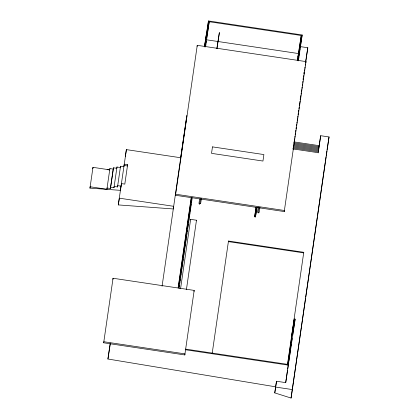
<?xml version="1.0" encoding="UTF-8"?>
<svg xmlns="http://www.w3.org/2000/svg" width="419" height="419" viewBox="0 0 419 419"><rect width="100%" height="100%" fill="white"/><g stroke="black" fill="none" stroke-linecap="round" stroke-linejoin="round"><path stroke-width="0.63" d="M89.954 188.11L92.981 167.349L109.705 169.852L109.904 168.574L113.245 169.077L113.449 167.799L116.791 168.297L116.99 167.019L120.337 167.521L120.536 166.243L123.883 166.741L124.281 164.185L127.627 164.688L124.81 184.109L121.463 183.606L120.41 190.346L89.954 188.11L90.164 186.774L106.887 189.278L107.086 188L110.427 188.498L113.449 167.799M106.887 189.278L109.904 168.574M110.427 188.498L113.245 169.077M110.632 187.22L113.973 187.722L116.99 167.019M113.973 187.722L114.172 186.445L117.519 186.942L120.536 166.243M118.294 204.917L119.352 198.177L173.696 206.31L173.277 208.955L118.294 204.917L126.391 149.62L180.736 157.754M103.676 342.794L113.051 278.258L194.18 290.404L184.805 354.94L103.676 342.794L103.844 341.736L184.968 353.882L184.805 354.94M291.551 336.509L294.285 319.042L295.123 319.168L285.716 382.626L276.514 381.248L275.639 386.826L107.924 359.015L110.166 343.486M180.615 158.068L186.843 115.67L162.069 286.235M175.498 195.275L197.26 45.325L306.006 61.598L284.239 211.553L175.498 195.275L175.661 194.217L284.407 210.495L284.239 211.553M204.451 46.645L208.479 20.95L302.162 34.976L298.496 60.263M204.519 46.839L206.588 32.588M204.718 46.86L208.479 20.95M205.546 45.603L205.734 44.304M205.923 43.01L206.206 41.067M205.556 46.986L209.217 21.725L301.235 35.495L297.569 60.76M178.117 287.759L191.184 197.773M178.316 287.795L191.389 197.653M179.143 286.591L179.332 285.292M179.515 283.998L179.798 282.055M179.987 280.761L180.175 279.463M180.364 278.169L180.647 276.226M180.835 274.927L181.018 273.633M181.207 272.34L181.49 270.396M181.678 269.098L181.867 267.804M182.056 266.51L182.71 261.975M182.899 260.681L183.087 259.382M183.276 258.088L183.559 256.145M183.747 254.852L183.936 253.553M184.124 252.259L184.402 250.316M184.59 249.022L184.779 247.723M184.968 246.43L185.25 244.487M185.439 243.188L186.094 238.657M186.282 237.358L186.471 236.065M186.659 234.771L186.848 233.472M187.131 231.529L187.314 230.235M187.503 228.942L188.162 224.406M188.351 223.112L189.006 218.577M189.194 217.283L189.854 212.747M190.043 211.448L190.697 206.918M190.886 205.619L191.074 204.325M191.263 203.032L191.546 201.089M179.054 288.565L192.227 197.778M180.579 288.644L190.629 219.347L196.48 220.226L186.429 289.519M199.779 203.597L199.685 204.247L200.565 198.632M212.134 353.741L228.481 241.03L303.765 252.301L287.418 365.012M257.041 206.965L255.48 216.942L254.642 216.817L256.04 207.185M255.48 216.942L256.873 207.332M258.314 212.36L258.219 213.009L259.099 207.395M297.422 60.247L297.705 58.304M297.893 57.01L298.082 55.711M297.375 60.671L298.407 53.543L206.394 39.774L206.483 39.187M298.496 52.962L298.59 52.312M298.208 60.86L298.396 59.566M298.579 58.267L298.768 56.974M298.957 55.68L299.622 51.191M299.349 105.106L299.538 103.812M300.193 99.277L300.381 97.978M303.105 79.196L303.293 77.897M303.953 73.367L304.142 72.068M305.645 61.708L306.022 59.116M293.075 149.148L293.253 147.933L318.346 151.694M293.305 147.65L293.122 148.939L318.215 152.699M293.494 146.362L293.682 145.074M293.96 143.141L294.148 141.852M294.337 140.559L294.615 138.626M294.803 137.338L294.992 136.049M295.18 134.761L295.458 132.828M295.646 131.535L295.835 130.246M296.018 128.958L296.301 127.025M296.49 125.737L296.673 124.448M296.861 123.155L297.05 121.866M297.233 120.578L297.516 118.645M297.705 117.357L297.888 116.068M298.077 114.775L298.359 112.842M298.543 111.554L298.731 110.265M298.92 108.977L299.197 107.039M299.386 105.75L300.041 101.241M300.229 99.952L300.884 95.438M301.067 94.149L301.256 92.861M301.444 91.572L301.722 89.635M301.91 88.346L302.099 87.058M302.282 85.769L302.565 83.837M302.754 82.548L302.937 81.255M303.126 79.966L303.408 78.034M303.592 76.745L303.78 75.457M303.969 74.168L304.246 72.23M304.435 70.942L304.623 69.654M304.812 68.365L304.995 67.077M305.278 65.139L305.461 63.85M305.65 62.562L307.803 47.735L300.067 46.577M318.597 149.489L320.682 135.704L329.046 136.955L291.074 398.05L274.759 392.902L276.514 381.248M318.168 152.904L320.682 135.704M294.285 319.042L287.706 364.389L185.648 349.111M285.716 382.626L287.502 370.317M287.691 369.024L288.628 362.545M288.911 360.602L289.571 356.066M289.754 354.773L290.414 350.237M290.603 348.943L290.791 347.644M290.98 346.351L291.263 344.408M291.446 343.114L291.634 341.815M291.823 340.521L292.106 338.578M291.074 398.05L305.514 298.422M305.697 297.129L317.23 217.555M317.419 216.262L325.202 162.567M325.39 161.273L326.045 156.743M326.233 155.449L326.888 150.919M327.077 149.625L329.046 136.955M92.772 168.689L92.981 167.349M117.519 186.942L117.718 185.664L121.065 186.167M125.339 156.355L126.391 149.62M127.627 164.688L127.423 165.976L124.076 165.479M112.884 279.316L113.051 278.258M107.924 359.015L110.417 343.077M197.098 46.383L197.26 45.325M206.777 37.317L209.217 21.725M216.874 48.588L219.383 32.551L216.99 48.436M190.545 219.875L190.629 219.347M199.648 198.946L198.941 203.477L200.612 203.723L201.424 198.554M196.396 220.755L196.48 220.226M194.013 291.462L194.18 290.404M228.481 241.03L228.392 241.611L303.675 252.882L303.765 252.301M254.642 216.817L256.109 207.463M258.287 207.065L257.476 212.234L259.146 212.485L259.958 207.316M298.27 54.418L301.235 35.495M299.821 49.945L300.014 48.698M300.208 47.452L302.162 34.976M306.121 58.482L307.803 47.735M305.839 62.656L306.006 61.598M274.759 392.902L275.671 387.077L292.399 389.581M318.587 149.625L318.733 148.677L293.64 144.916M292.682 334.765L295.123 319.168M107.096 169.674L109.705 169.852M294.028 141.9L319.121 145.66M293.897 142.905L318.99 146.666M293.766 143.911L318.864 147.671M293.51 145.922L318.602 149.683M293.379 146.928L318.477 150.688M185.554 349.76L288.45 365.159M212.47 146.875L211.532 153.354L262.949 161.048L263.886 154.569L212.47 146.875"/></g></svg>
